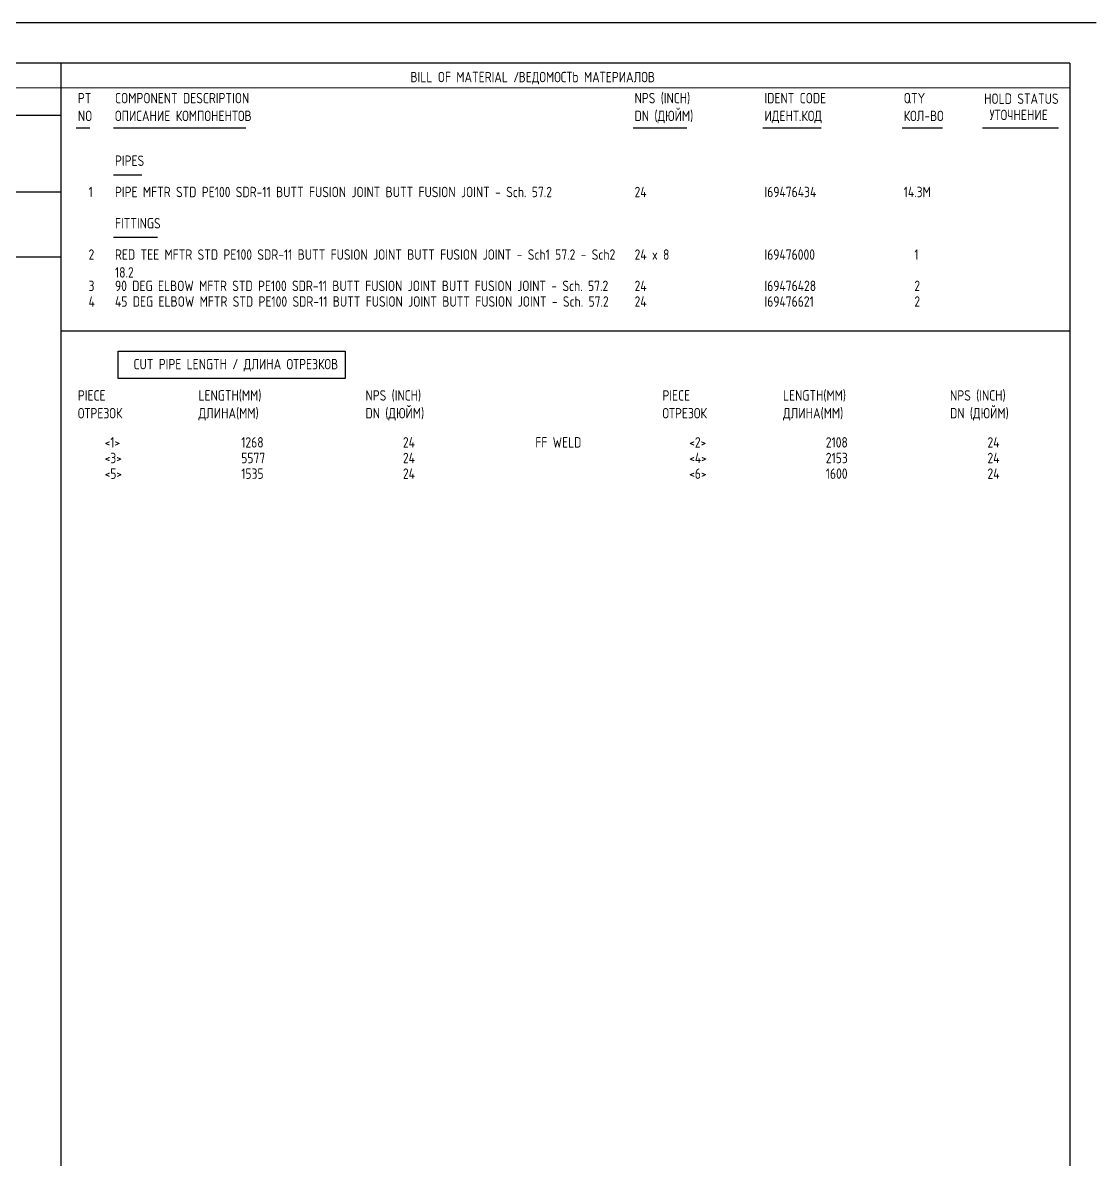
# Model space of a CAD drawing. Extents: x -1005 to 594, y -998 to 420.
# Drawn here: x 395.7 to 594, y 210 to 420 of the extents above; entities that cross this region are included whole.
import ezdxf

# ---------------------------------------------------------------- set-up
doc = ezdxf.new("R2010")
doc.units = 0
doc.styles.add('TTFN17', font='GOST type A')

msp = doc.modelspace()

# ---------------------------------------------------------------- linework, layer by layer
at = {"layer": 'GT_1', "flags": 128}
for points in [[(594, 420), (0, 420)], [(589.1, 412.5), (25.4, 412.5)], [(402.7, 412.5), (402.7, 7.5)], [(589.1, 412.5), (589.1, 7.5)], [(589.1, 408), (162.7, 407.9)], [(190.3, 402.9), (402.7, 402.9)], [(408.046, 400.531), (405.557, 400.531)], [(436.894, 400.531), (412.414, 400.531)], [(518.373, 400.531), (508.414, 400.531)], [(543.202, 400.531), (532.414, 400.531)], [(565.597, 400.531), (558.129, 400.531)], [(587, 400.5), (573, 400.5)], [(417.669, 391.854), (412.414, 391.854)], [(402.7, 388.7), (226.9, 388.7)], [(420.573, 380.289), (412.414, 380.289)], [(402.7, 376.7), (25.4, 376.7)], [(402.7, 363.101), (589, 363.101)], [(413.271, 359.316), (455.204, 359.316), (455.204, 354.269), (413.271, 354.269), (413.271, 359.316)]]:
    msp.add_lwpolyline(points, dxfattribs=at)

# ---------------------------------------------------------------- texts
at = {"layer": 'GT_1', "style": 'TTFN17'}
for s, p in [('BILL OF MATERIAL /', (467.289, 409)), ('ВЕДОМОСТЬ МАТЕРИАЛОВ', (487.289, 409)), ('PT', (405.846, 405.109)), ('COMPONENT DESCRIPTION', (412.703, 405.109)), ('NPS (INCH)', (508.703, 405.109)), ('IDENT CODE', (532.703, 405.109)), ('QTY', (558.417, 405.109)), ('HOLD STATUS', (573.289, 405)), ('NO', (405.846, 401.822)), ('ОПИСАНИЕ КОМПОНЕНТОВ', (412.703, 401.822)), ('DN (ДЮЙМ)', (508.703, 401.822)), ('ИДЕНТ.КОД', (532.703, 401.822)), ('КОЛ-ВО', (558.417, 401.822)), ('УТОЧНЕНИЕ', (574.289, 402)), ('PIPES', (412.703, 393.544)), ('  1', (405.846, 387.762)), ('PIPE MFTR STD PE100 SDR-11 BUTT FUSION JOINT BUTT FUSION JOINT - Sch. 57.2', (412.703, 387.762)), ('24', (508.703, 387.762)), ('I69476434', (532.703, 387.762)), ('14.3M', (558.417, 387.762)), ('FITTINGS', (412.703, 381.98)), ('  2', (405.846, 376.197)), ('RED TEE MFTR STD PE100 SDR-11 BUTT FUSION JOINT BUTT FUSION JOINT - Sch1 57.2 - Sch2', (412.703, 376.197)), ('24 x 8', (508.703, 376.197)), ('I69476000', (532.703, 376.197)), ('  1', (558.417, 376.197)), ('18.2', (412.703, 372.911)), ('  3', (405.846, 370.415)), ('90 DEG ELBOW MFTR STD PE100 SDR-11 BUTT FUSION JOINT BUTT FUSION JOINT - Sch. 57.2', (412.703, 370.415)), ('24', (508.703, 370.415)), ('I69476428', (532.703, 370.415)), ('  2', (558.417, 370.415)), ('  4', (405.846, 367.524)), ('45 DEG ELBOW MFTR STD PE100 SDR-11 BUTT FUSION JOINT BUTT FUSION JOINT - Sch. 57.2', (412.703, 367.524)), ('24', (508.703, 367.524)), ('I69476621', (532.703, 367.524)), ('  2', (558.417, 367.524)), ('CUT PIPE LENGTH / ДЛИНА ОТРЕЗКОВ', (416.132, 355.959)), ('PIECE', (405.846, 350.177)), ('LENGTH(MM)', (428.132, 350.177)), ('NPS (INCH)', (458.989, 350.177)), ('PIECE', (513.846, 350.177)), ('LENGTH(MM)', (536.132, 350.177)), ('NPS (INCH)', (566.989, 350.177)), ('ОТРЕЗОК', (405.846, 346.89)), ('ДЛИНА(MM)', (428.132, 346.89)), ('DN (ДЮЙМ)', (458.989, 346.89)), ('ОТРЕЗОК', (513.846, 346.89)), ('ДЛИНА(MM)', (536.132, 346.89)), ('DN (ДЮЙМ)', (566.989, 346.89)), ('     <1>', (405.846, 341.503)), ('        1268', (428.132, 341.503)), ('       24', (458.989, 341.503)), ('    FF WELD', (486.417, 341.503)), ('     <2>', (513.846, 341.503)), ('        2108', (536.132, 341.503)), ('       24', (566.989, 341.503)), ('     <3>', (405.846, 338.612)), ('        5577', (428.132, 338.612)), ('       24', (458.989, 338.612)), ('     <4>', (513.846, 338.612)), ('        2153', (536.132, 338.612)), ('       24', (566.989, 338.612)), ('     <5>', (405.846, 335.721)), ('        1535', (428.132, 335.721)), ('       24', (458.989, 335.721)), ('     <6>', (513.846, 335.721)), ('        1600', (536.132, 335.721)), ('       24', (566.989, 335.721))]:
    msp.add_text(s, height=1.925, dxfattribs=at).set_placement(p)

doc.saveas('drawing.dxf')
